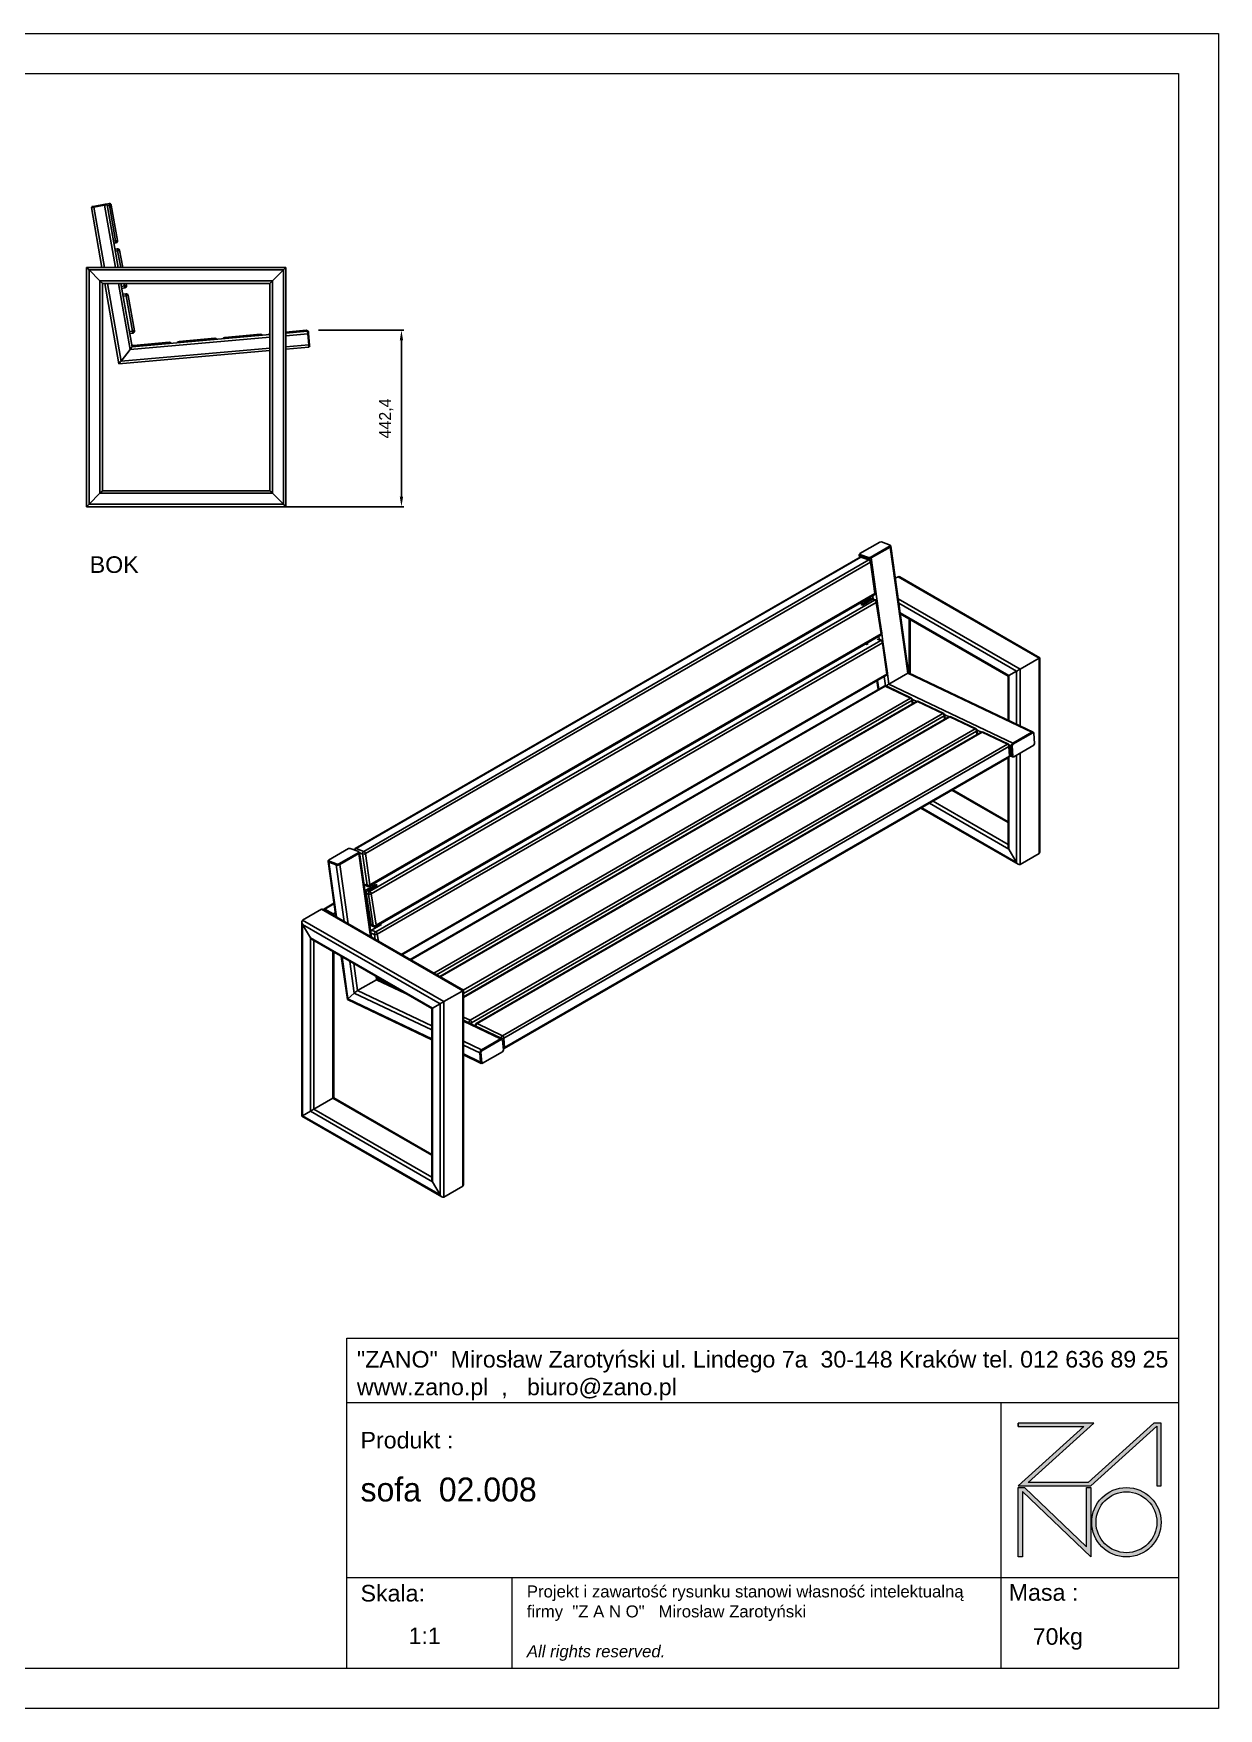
# Model space of a CAD drawing. Header units: millimetres. Extents: x 4772 to 10712, y -8789 to -4589.
# Drawn here: x 7742 to 10712, y -8789 to -4589 of the extents above; entities that cross this region are included whole.
import ezdxf

# ---------------------------------------------------------------- set-up
doc = ezdxf.new("R2010")
doc.units = ezdxf.units.MM
doc.header["$PDSIZE"] = -1
doc.layers.add('tabelka', color=155, linetype='Continuous')
doc.layers.add('WYMIAR', color=96, linetype='Continuous')
doc.dimstyles.new('1-1', dxfattribs={"dimtxt": 30, "dimasz": 25, "dimexe": 6.25, "dimexo": 30, "dimgap": 20.625, "dimtad": 1, "dimdec": 1, "dimtxsty": 'Standard', "dimcen": 0, "dimclrd": 2, "dimclre": 2, "dimclrt": 2, "dimadec": 0, "dimazin": 0, "dimtfac": 1, "dimtdec": 1, "dimtmove": 0, "dimatfit": 3, "dimfxl": 0, "dimarcsym": 0})

# ---------------------------------------------------------------- blocks, each defined once
blk = doc.blocks.new('zano')
at = {"layer": 'Defpoints', "lineweight": 5}
for points in [[(6270.2, 3716.2), (6270.2, 3707.4), (6434.8, 3707.4), (6270.2, 3558.4), (6452.4, 3558.4), (6617.9, 3708.2), (6617.9, 3558.4), (6628.6, 3558.4), (6628.6, 3716.2), (6610.7, 3716.2), (6446.1, 3567.2), (6295.4, 3567.2), (6459.9, 3716.2), (6270.2, 3716.2), (6270.2, 3707.4)], [(6270.2, 3554.4), (6286.2, 3554.4), (6441.7, 3405.6), (6441.7, 3554.4), (6452.4, 3554.4), (6452.4, 3380.5), (6281, 3544.6), (6281, 3380.5), (6270.2, 3380.5)]]:
    blk.add_hatch(color=251, dxfattribs=at).paths.add_polyline_path(points)
h = blk.add_hatch(color=251, dxfattribs=at)
h.paths.add_polyline_path([(6454.7, 3467.4, 1), (6628.6, 3467.4, 1)])
h.paths.add_polyline_path([(6617.9, 3467.4, -1), (6465.4, 3467.4, -1)], flags=16)
at = {"layer": 'Defpoints', "color": 251, "lineweight": 5}
blk.add_lwpolyline([(6434.8, 3707.4), (6270.2, 3558.4), (6452.4, 3558.4), (6617.9, 3708.2), (6617.9, 3558.4), (6628.6, 3558.4), (6628.6, 3716.2), (6610.7, 3716.2), (6446.1, 3567.2), (6295.4, 3567.2), (6459.9, 3716.2), (6270.2, 3716.2), (6270.2, 3707.4), (6432.1, 3707.4)], dxfattribs=at)
for points in [[(6270.2, 3716.2), (6270.2, 3707.4), (6434.8, 3707.4), (6270.2, 3558.4), (6452.4, 3558.4), (6617.9, 3708.2), (6617.9, 3558.4), (6628.6, 3558.4), (6628.6, 3716.2), (6610.7, 3716.2), (6446.1, 3567.2), (6295.4, 3567.2), (6459.9, 3716.2), (6270.2, 3716.2), (6270.2, 3707.4)], [(6270.2, 3554.4), (6286.2, 3554.4), (6441.7, 3405.6), (6441.7, 3554.4), (6452.4, 3554.4), (6452.4, 3380.5), (6281, 3544.6), (6281, 3380.5), (6270.2, 3380.5)]]:
    blk.add_lwpolyline(points, close=True, dxfattribs=at)
for radius in [87, 76.3]:
    blk.add_circle((6541.7, 3467.4), radius, dxfattribs=at)
blk = doc.blocks.new('TABELA')
at = {"layer": 'tabelka', "lineweight": 5}
for p, q in [((4587.4, 3929.4), (6672.4, 3929.4)), ((4587.4, 3767.6), (4587.4, 3929.4)), ((4587.4, 3929.4), (6672.4, 3929.4)), ((6226.5, 3767.6), (6226.5, 3329)), ((4587.4, 3329), (6672.4, 3329)), ((5001.6, 3329), (5001.6, 3100.4)), ((6226.5, 3329), (6226.5, 3100.4))]:
    blk.add_line(p, q, dxfattribs=at)
blk.add_lwpolyline([(4587.4, 3767.6), (6672.4, 3767.6), (6672.4, 3100.4), (4587.4, 3100.4)], close=True, dxfattribs=at)
blk.add_blockref('zano', (0, 0))
at = {"layer": 'tabelka', "lineweight": 5, "attachment_point": 1}
for s, insert, char_height, width in [('{\\fArial|b0|i0|c238|p34;"ZANO"  Mirosław Zarotyński ul. Lindego 7a  30-148 Kraków tel. 012 636 89 25\\Pwww.zano.pl  ,   biuro@zano.pl}', (4613, 3896.9), 41.595, 2040.38), ('{\\fArial|b0|i0|c238|p34;Produkt : }', (4622, 3694.1), 41.595, 265.273), ('{\\fCentury Gothic|b0|i0|c238|p34;sofa  02.008 }', (4622, 3579.5), 60, 713.135), ('{\\fArial|b0|i0|c238|p34;Skala: }', (4622, 3310.3), 41.595, 191.675), ('{\\fArial|b0|i0|c238|p34;Masa :}', (6246.7, 3312.2), 41.595, 200.457), ('{\\fArial|b0|i0|c238|p34;1:1}', (4742.5, 3203.5), 41.595, 42.482), ('{\\fArial|b0|i0|c238|p34;70kg}', (6306.7, 3201.8), 41.595, 42.482)]:
    blk.add_mtext(s, dxfattribs=dict(at, insert=insert, char_height=char_height, width=width))
at = {"layer": 'tabelka', "color": 1, "lineweight": 5, "insert": (5038.9, 3308.9), "char_height": 30, "width": 1186.12, "attachment_point": 1}
blk.add_mtext('{\\fArial|b0|i0|c0|p34;Projekt i zawartość rysunku stanowi własność intelektualną firmy \\fArial|b0|i0|c238|p34; "Z A N O"   Mirosław Zarotyński\\fArial|b0|i1|c238|p34;\\P\\PAll rights reserved.}', dxfattribs=at)
blk = doc.blocks.new('*D9')
at = {"layer": 'Defpoints', "color": 0}
for p in [(8426.4, -5333.4), (8345.2, -5775.8), (8664.6, -5775.8)]:
    blk.add_point(p, dxfattribs=at)
at = {"layer": 'WYMIAR', "color": 2, "lineweight": -2}
for p, q in [((8456.4, -5333.4), (8670.8, -5333.4)), ((8664.6, -5358.4), (8664.6, -5750.8)), ((8375.2, -5775.8), (8670.8, -5775.8))]:
    blk.add_line(p, q, dxfattribs=at)
at = {"layer": 'WYMIAR', "color": 2}
for points in [[(8660.4, -5358.4), (8668.7, -5358.4), (8664.6, -5333.4)], [(8660.4, -5750.8), (8668.7, -5750.8), (8664.6, -5775.8)]]:
    blk.add_solid(points, dxfattribs=at)
at = {"layer": 'WYMIAR', "color": 2, "insert": (8626.4, -5554.6), "char_height": 30, "attachment_point": 5, "rotation": 90}
blk.add_mtext('442,4', dxfattribs=at)
blk = doc.blocks.new('izometria')
for p, q in [((9863.5, -5864.5), (9813.4, -5893.4)), ((9839, -5903), (9889.1, -5874.1)), ((9839.3, -5904.7), (9889.4, -5875.8)), ((9841.7, -5904.4), (9889.2, -5877)), ((9867.7, -5864.1), (9863.5, -5864.5)), ((9889.1, -5872.1), (9867.7, -5864.1)), ((9889.1, -5874.1), (9889.1, -5872.1)), ((9889.4, -5873.8), (9889.1, -5872.1)), ((9889.4, -5875.8), (9889.1, -5874.1)), ((9889.3, -5872.7), (9889.2, -5872.7)), ((9933.6, -6193.2), (9889.2, -5877)), ((9889.4, -5875.8), (9889.4, -5873.8)), ((9935.7, -6192.3), (9891.1, -5874.4)), ((9814.6, -5902), (8548.8, -6632.7)), ((9816.4, -5902), (8550.7, -6632.7)), ((8570.2, -6640), (9835.9, -5909.3)), ((9840, -5915), (8574.3, -6645.6)), ((9811.9, -5896.6), (9812.8, -5903)), ((9813.4, -5893.4), (9813.4, -5895.4)), ((9813.4, -5895.4), (9834.8, -5903.4)), ((9813.6, -5897.2), (9813.4, -5895.4)), ((9813.6, -5897.2), (9835.1, -5905.2)), ((9813.8, -5898.3), (9832.7, -5905.4)), ((9814.3, -5902.2), (9813.8, -5898.3)), ((9835.9, -5909.3), (9816.4, -5902)), ((9838.3, -5909), (9818.8, -5901.7)), ((9832.9, -5907), (9832.7, -5905.4)), ((9834.8, -5903.4), (9839, -5903)), ((9835.1, -5905.2), (9834.8, -5903.4)), ((9835.1, -5905.2), (9839.3, -5904.7)), ((9839.3, -5904.7), (9839, -5903)), ((9851.1, -5993.7), (9840, -5915)), ((9852.6, -5991.7), (9841.5, -5913)), ((9867, -6085), (9841.7, -5904.4)), ((9902.4, -5955.3), (9909.2, -5951.5)), ((9909.2, -5951.5), (10262.7, -6155.6)), ((10264.6, -6154.5), (9913.7, -5951.9)), ((8584.4, -6727.4), (9850.1, -5996.7)), ((8585.4, -6724.4), (9851.1, -5993.7)), ((9845.3, -5999.5), (9846.6, -6007.7)), ((9847.1, -6007.7), (9845.9, -5999.2)), ((8584.7, -6740.7), (9850.5, -6010.1)), ((9854.6, -6015.7), (8588.9, -6746.4)), ((9815, -6019.6), (9814.6, -6017.2)), ((9816.7, -6021.2), (9841.4, -6006.9)), ((9816.7, -6021.2), (9820.2, -6022.4)), ((9817.9, -6021.6), (9817, -6015.9)), ((9820.2, -6022.4), (9844.9, -6008.1)), ((9850.5, -6010.1), (9844.9, -6008.1)), ((9852.8, -6009.7), (9847.3, -6007.8)), ((9866.7, -6094.8), (9854.6, -6015.7)), ((9868.2, -6092.8), (9856.1, -6013.7)), ((9909.6, -6006.6), (10215.2, -6183)), ((9911.2, -6017.9), (10206.2, -6188.2)), ((9914.6, -6042.1), (10186.9, -6199.3)), ((9914.9, -6044.5), (10185.1, -6200.4)), ((9937.5, -6193.2), (9937.5, -6057.5)), ((9939.3, -6194.1), (9939.3, -6058.6)), ((8600, -6841.8), (9865.8, -6111.1)), ((8600.1, -6828.6), (9865.8, -6097.9)), ((8601, -6825.5), (9866.7, -6094.8)), ((9869.9, -6116.8), (8604.1, -6847.5)), ((9830.6, -6121.5), (9827.1, -6120.2)), ((9830.4, -6121.4), (9830, -6118.5)), ((9830.6, -6121.5), (9831.6, -6120.9)), ((9833, -6121.4), (9832.4, -6117.2)), ((9865.8, -6111.1), (9856.7, -6107.7)), ((9868.1, -6110.8), (9859.1, -6107.4)), ((9860.7, -6100.8), (9861.8, -6108.4)), ((9871, -6113.7), (9868.3, -6093.9)), ((9881, -6195.6), (9869.9, -6116.8)), ((9882.5, -6193.6), (9871.3, -6114.8)), ((10215.2, -6183), (10262.7, -6155.6)), ((10262.7, -6155.6), (10262.7, -6645.5)), ((10264.6, -6641.3), (10264.6, -6154.5)), ((8663.8, -6898.3), (9881, -6195.6)), ((8665.9, -6899.5), (9880, -6198.6)), ((9856.3, -6212.3), (9859.4, -6234.5)), ((9860.8, -6233.6), (9857.7, -6211.5)), ((9877.5, -6224.9), (9874.3, -6201.9)), ((9886, -6220.6), (9882.5, -6195.1)), ((9933.6, -6193.2), (9886, -6220.6)), ((10244.5, -6341.2), (9933.6, -6193.2)), ((10247.6, -6340.9), (9935.6, -6192.3)), ((10185.1, -6200.4), (10185.1, -6311.1)), ((10186.9, -6199.3), (10206.2, -6188.2)), ((10186.9, -6199.3), (10186.9, -6312)), ((10206.2, -6188.2), (10206.2, -6321.2)), ((10215.2, -6183), (10215.2, -6325.5)), ((9874.8, -6225.6), (8686.7, -6911.5)), ((9877, -6225.7), (8687.8, -6912.1)), ((8745.7, -6945.5), (9940.4, -6255.9)), ((9940.4, -6255.9), (9877, -6225.7)), ((9942.8, -6255.6), (9879.4, -6225.4)), ((10196.9, -6368.7), (9886, -6220.6)), ((9944.2, -6261.8), (8752.7, -6949.6)), ((9955.8, -6264.2), (8760.6, -6954.1)), ((9958, -6264.2), (8761.7, -6954.8)), ((8819.6, -6988.2), (10021.4, -6294.4)), ((9944.8, -6270.5), (9944.2, -6261.8)), ((9956.1, -6264), (9945.5, -6258.9)), ((9946.4, -6269.6), (9945.7, -6259.7)), ((10021.4, -6294.4), (9958, -6264.2)), ((10023.8, -6294.2), (9960.4, -6264)), ((10037.1, -6302.6), (10026.6, -6297.5)), ((10027.4, -6308.2), (10026.7, -6298.3)), ((10025.2, -6300.4), (8820, -6996.1)), ((10036.8, -6302.7), (8820, -7005.2)), ((10039, -6302.8), (8820, -7006.5)), ((8836.7, -7063.7), (10102.4, -6333)), ((10106.2, -6338.9), (8840.5, -7069.6)), ((10117.8, -6341.3), (8852.1, -7072)), ((10120, -6341.4), (8854.3, -7072.1)), ((10025.8, -6309.1), (10025.2, -6300.4)), ((10102.4, -6333), (10039, -6302.8)), ((10104.8, -6332.8), (10041.4, -6302.6)), ((10106.8, -6347.6), (10106.2, -6338.9)), ((10118.1, -6341.1), (10107.6, -6336.1)), ((10108.4, -6346.8), (10107.7, -6336.9)), ((10183.4, -6371.6), (10120, -6341.4)), ((10185.9, -6371.3), (10122.5, -6341.1)), ((10245.8, -6341.9), (10195.8, -6370.8)), ((10196.9, -6368.7), (10244.5, -6341.2)), ((10245.8, -6341.9), (10247.2, -6342.5)), ((8917.7, -7102.3), (10183.4, -6371.6)), ((10187.2, -6377.5), (8921.5, -7108.2)), ((10189, -6401.3), (10187.2, -6377.5)), ((10192.8, -6376.7), (10188.6, -6374.7)), ((10190.4, -6399.3), (10188.7, -6375.5)), ((10194.5, -6399.8), (10192.8, -6376.7)), ((10195.8, -6370.8), (10193.8, -6374.5)), ((10193.8, -6374.5), (10195.2, -6375.2)), ((10193.8, -6374.5), (10195.7, -6400.7)), ((10197.2, -6371.4), (10195.2, -6375.2)), ((10195.2, -6375.2), (10197.1, -6401.3)), ((10195.8, -6370.8), (10197.2, -6371.4)), ((10247.2, -6342.5), (10197.2, -6371.4)), ((10199.4, -6402.7), (10249.5, -6373.8)), ((10249.5, -6343.8), (10247.2, -6342.5)), ((10251.4, -6370), (10249.5, -6343.8)), ((10249.5, -6373.8), (10251.4, -6370)), ((8922.2, -7134.6), (10187.9, -6403.9)), ((8923.2, -7132), (10189, -6401.3)), ((10185.1, -6405.6), (10185.1, -6628.1)), ((10186.9, -6404.5), (10186.9, -6634.4)), ((10194.5, -6399.8), (10190.3, -6397.8)), ((10190.4, -6400.2), (10196.3, -6403)), ((10195.7, -6400.7), (10197.1, -6401.3)), ((10195.7, -6400.7), (10198, -6402)), ((10197.1, -6401.3), (10199.4, -6402.7)), ((10198, -6402), (10199.4, -6402.7)), ((10206.2, -6398.8), (10206.2, -6667.7)), ((10215.2, -6393.6), (10215.2, -6672.9)), ((10185.1, -6568), (10044.4, -6486.8)), ((10185.1, -6565.8), (10046.3, -6485.7)), ((9966.7, -6531.6), (10210.7, -6672.5)), ((10206.2, -6667.7), (9968.6, -6530.6)), ((10186.9, -6634.4), (9987.9, -6519.4)), ((10185.1, -6622.8), (9996.9, -6514.2)), ((8532, -6633.2), (8481.9, -6662.1)), ((8536.2, -6632.7), (8532, -6633.2)), ((8557.7, -6640.7), (8536.2, -6632.7)), ((8550.7, -6632.7), (8570.2, -6640)), ((10206.2, -6667.7), (10186.9, -6634.4)), ((8480.5, -6665.2), (8499.9, -6803.6)), ((8481.9, -6662.1), (8481.9, -6664.1)), ((8481.9, -6664.1), (8503.4, -6672.1)), ((8482.1, -6665.8), (8481.9, -6664.1)), ((8482.1, -6665.8), (8503.6, -6673.8)), ((8501.2, -6674), (8482.3, -6666.9)), ((8501.6, -6804.6), (8482.3, -6666.9)), ((8521.1, -6815.9), (8501.2, -6674)), ((8503.4, -6672.1), (8507.6, -6671.6)), ((8503.6, -6673.8), (8503.4, -6672.1)), ((8503.6, -6673.8), (8507.8, -6673.4)), ((8507.6, -6671.6), (8557.6, -6642.7)), ((8507.8, -6673.4), (8507.6, -6671.6)), ((8507.8, -6673.4), (8557.9, -6644.5)), ((8557.7, -6645.6), (8510.2, -6673.1)), ((8531, -6821.6), (8510.2, -6673.1)), ((8557.6, -6642.7), (8557.7, -6640.7)), ((8557.9, -6644.5), (8557.6, -6642.7)), ((8557.9, -6642.5), (8557.7, -6640.7)), ((8557.7, -6641.3), (8557.8, -6641.4)), ((8586.9, -6853.9), (8557.7, -6645.6)), ((8557.9, -6644.5), (8557.9, -6642.5)), ((8589.4, -6855.3), (8559.6, -6643.1)), ((8567.3, -6646.4), (8559.7, -6643.5)), ((8578.3, -6725.1), (8567.3, -6646.4)), ((8574.3, -6645.6), (8585.4, -6724.4)), ((10262.7, -6645.5), (10215.2, -6672.9)), ((8598, -6723.4), (8597.4, -6719.9)), ((8570.7, -6722.3), (8578.3, -6725.1)), ((8571, -6724.4), (8580.1, -6727.8)), ((8574.3, -6737.1), (8575.7, -6737.6)), ((8600.5, -6723.3), (8575.7, -6737.6)), ((8581.9, -6747.2), (8576.3, -6745.2)), ((8576.3, -6745.2), (8588.5, -6824.4)), ((8603.9, -6724.5), (8579.2, -6738.8)), ((8579.2, -6738.8), (8584.7, -6740.7)), ((8594, -6826.3), (8581.9, -6747.2)), ((8588.9, -6746.4), (8601, -6825.5)), ((8600.5, -6723.3), (8603.9, -6724.5)), ((8600.9, -6726.2), (8600.5, -6723.3)), ((8417, -6812.8), (8464.6, -6785.4)), ((8464.6, -6785.4), (8818.1, -6989.5)), ((8820, -6988.4), (8469.1, -6785.9)), ((8495.2, -6770.2), (8470.2, -6784.7)), ((8472.8, -6787), (8471.9, -6787.5)), ((8495.4, -6771.8), (8472.8, -6784.9)), ((8472.8, -6784.9), (8493.7, -6797)), ((8472.8, -6787), (8493.7, -6799.1)), ((8493.7, -6799.1), (8492.9, -6799.6)), ((8498.6, -6794.2), (8493.7, -6797)), ((8499.7, -6802.1), (8498.4, -6802.8)), ((8415.2, -6817), (8415.2, -7303.9)), ((8417, -6812.8), (8770.6, -7016.9)), ((8436.3, -6856.6), (8417, -6823.3)), ((8417, -7302.8), (8417, -6823.3)), ((8417, -6823.3), (8761.5, -7022.2)), ((8585, -6823.1), (8583.4, -6812.6)), ((8584.9, -6823.1), (8585, -6823.1)), ((8585.5, -6825.3), (8586.9, -6825.8)), ((8597.1, -6848.2), (8587.9, -6844.8)), ((8588.5, -6824.4), (8594, -6826.3)), ((8614.3, -6823.6), (8589.6, -6837.9)), ((8589.6, -6837.9), (8600, -6841.8)), ((8590.3, -6827), (8595.9, -6829)), ((8613.3, -6824.2), (8612.9, -6821.2)), ((8614.3, -6823.6), (8613.1, -6823.2)), ((8436.3, -7291.7), (8436.3, -6856.6)), ((8436.3, -6856.6), (8742.3, -7033.3)), ((8440.8, -6861.4), (8740.4, -7034.4)), ((8445.3, -7286.4), (8445.3, -6864)), ((8598.9, -6860.8), (8597.1, -6848.2)), ((8604.1, -6847.5), (8606.7, -6865.3)), ((8492.8, -7259), (8492.8, -6891.4)), ((8494.7, -7257.9), (8494.7, -6892.5)), ((8513.9, -6903.6), (8529.1, -7011.7)), ((8530.4, -7010.1), (8515.6, -6904.6)), ((8546.3, -6995.3), (8535.1, -6915.9)), ((8554.6, -6989.2), (8545.1, -6921.6)), ((8602.1, -6961.8), (8554.6, -6989.2)), ((8602.1, -6961.8), (8601, -6953.8)), ((8674.5, -6996.3), (8602.1, -6961.8)), ((8604.2, -6961), (8603.4, -6955.3)), ((8656.3, -6985.8), (8604.2, -6961)), ((8606.6, -6961), (8606.7, -6962.2)), ((8654.6, -6984.8), (8608, -6962.6)), ((8608, -6962.6), (8608, -6962.8)), ((8529.1, -7011.8), (8740.4, -7112.4)), ((8546.3, -6995.3), (8530.4, -7010.1)), ((8740.4, -7110.1), (8530.4, -7010.1)), ((8740.4, -7087.8), (8546.3, -6995.3)), ((8740.4, -7077.8), (8554.6, -6989.2)), ((8818.1, -6989.5), (8770.6, -7016.9)), ((8818.1, -6989.5), (8818.1, -7479.4)), ((8820, -7475.3), (8820, -6988.4)), ((8740.4, -7034.4), (8740.4, -7462)), ((8761.5, -7022.2), (8742.3, -7033.3)), ((8742.3, -7033.3), (8742.3, -7468.3)), ((8761.5, -7022.2), (8761.5, -7501.6)), ((8770.6, -7016.9), (8770.6, -7506.9)), ((8820, -7055.8), (8836.7, -7063.7)), ((8833.4, -7070), (8820, -7063.6)), ((8916.1, -7109.5), (8820, -7063.8)), ((8913, -7109.9), (8820, -7065.6)), ((8833.5, -7070.2), (8833.4, -7070)), ((8840.5, -7069.6), (8840.8, -7073.7)), ((8849.6, -7076.7), (8849.7, -7077.9)), ((8914.4, -7108.6), (8851, -7078.4)), ((8851, -7078.4), (8851.1, -7078.6)), ((8854.3, -7072.1), (8917.7, -7102.3)), ((8865.5, -7137.3), (8820, -7115.7)), ((8861.3, -7145.4), (8820, -7125.7)), ((8864.3, -7139.4), (8862.3, -7143.2)), ((8914.3, -7110.5), (8864.3, -7139.4)), ((8864.3, -7139.4), (8865.7, -7140.1)), ((8913, -7109.9), (8865.5, -7137.3)), ((8915.8, -7111.2), (8865.7, -7140.1)), ((8914.3, -7110.5), (8915.8, -7111.2)), ((8914.5, -7108.7), (8914.4, -7108.6)), ((8918.1, -7112.5), (8915.8, -7111.2)), ((8918, -7142.4), (8920, -7138.6)), ((8920, -7138.6), (8918.1, -7112.5)), ((8921.5, -7108.2), (8923.2, -7132)), ((8863, -7168.5), (8820, -7148)), ((8820, -7150.3), (8864.8, -7171.6)), ((8861.3, -7145.4), (8863, -7168.5)), ((8862.3, -7143.2), (8863.8, -7143.8)), ((8862.3, -7143.2), (8864.2, -7169.3)), ((8865.7, -7140.1), (8863.8, -7143.8)), ((8863.8, -7143.8), (8865.7, -7170)), ((8864.2, -7169.3), (8865.7, -7170)), ((8864.2, -7169.3), (8866.5, -7170.6)), ((8865.7, -7170), (8868, -7171.3)), ((8866.5, -7170.6), (8868, -7171.3)), ((8868, -7171.3), (8918, -7142.4)), ((8445.3, -7286.4), (8492.8, -7259)), ((8740.4, -7401.9), (8492.8, -7259)), ((8740.4, -7399.8), (8494.7, -7257.9)), ((8415.2, -7303.9), (8766.1, -7506.4)), ((8417, -7302.8), (8436.3, -7291.7)), ((8761.5, -7501.6), (8417, -7302.8)), ((8742.3, -7468.3), (8436.3, -7291.7)), ((8740.4, -7456.8), (8445.3, -7286.4)), ((8761.5, -7501.6), (8742.3, -7468.3)), ((8818.1, -7479.4), (8770.6, -7506.9))]:
    blk.add_line(p, q)
at = {"flags": 128}
for points in [[(9889.2, -5877), (9890, -5876.4), (9890.6, -5875.9), (9891, -5875.2), (9891.1, -5874.6), (9891, -5874.1), (9890.6, -5873.5), (9890, -5873.1), (9889.3, -5872.7)], [(9813.4, -5894.3), (9813, -5894.5), (9812.4, -5895.1), (9812.1, -5895.7), (9811.9, -5896.3), (9812, -5896.9), (9812.4, -5897.4), (9813, -5897.9), (9813.8, -5898.3)], [(9840, -5915), (9840.7, -5914.5), (9841.1, -5914.1), (9841.4, -5913.6), (9841.5, -5913.1), (9841.5, -5913)], [(9851.1, -5993.7), (9851.7, -5993.3), (9852.2, -5992.8), (9852.5, -5992.4), (9852.6, -5991.9), (9852.6, -5991.7)], [(9854.6, -6015.7), (9855.2, -6015.3), (9855.7, -6014.8), (9856, -6014.3), (9856.1, -6013.9), (9856.1, -6013.7)], [(9866.7, -6094.8), (9867.4, -6094.4), (9867.8, -6094), (9868.1, -6093.5), (9868.2, -6093), (9868.2, -6092.8)], [(8482.3, -6666.9), (8481.5, -6666.6), (8480.9, -6666.1), (8480.6, -6665.6), (8480.4, -6665), (8480.6, -6664.4), (8480.9, -6663.8), (8481.5, -6663.2), (8481.9, -6662.9)], [(8557.8, -6641.4), (8558.6, -6641.7), (8559.1, -6642.2), (8559.5, -6642.7), (8559.6, -6643.3), (8559.5, -6643.9), (8559.1, -6644.5), (8558.5, -6645.1), (8557.7, -6645.6)], [(8469.2, -6785.9), (8469.4, -6785.6), (8469.7, -6785), (8470.2, -6784.7), (8470.7, -6784.5), (8471.4, -6784.4), (8472, -6784.6), (8472.8, -6784.9)]]:
    blk.add_lwpolyline(points, dxfattribs=at)
for centre, radius, start, end in [((9817.1, -5906.4), 5, 69.5107, 119.9973), ((9815.5, -5903.9), 2.13, 65.0373, 117.6864), ((9817.9, -5904.3), 2.74, 71.5986, 123.2762), ((9836, -5894.1), 11.8, 253.4763, 298.5623), ((9837.4, -5911.6), 2.74, 71.5997, 123.2729), ((9832.6, -5916), 7.46, 7.8405, 63.7858), ((9836.6, -5913.7), 5, 7.9879, 69.5107), ((9847.6, -5992.4), 5, 299.9973, 7.9879), ((9848.4, -5994.5), 2.84, 307.9683, 16.1075), ((9842.9, -6009), 2.6, 25.0932, 123.9933), ((9846.4, -6010.4), 2.76, 72.4145, 123.0693), ((9852, -6012.4), 2.76, 72.4144, 123.0694), ((9847.3, -6016.8), 7.42, 8.3058, 64.4943), ((9851.1, -6014.5), 5, 8.7179, 70.5595), ((9863.3, -6093.6), 5, 299.9973, 8.7179), ((9863.9, -6095.6), 2.98, 309.5715, 15.7055), ((9867.3, -6113.4), 2.74, 71.6656, 123.2597), ((9862.5, -6117.8), 7.46, 7.8807, 63.8469), ((9866.4, -6115.5), 5, 8.0511, 69.6001), ((9869.1, -6114.7), 2.27, 290.4963, 356.7359), ((9877.5, -6194.3), 5, 299.9973, 8.0511), ((9878.2, -6196.3), 2.93, 309.1642, 15.0153), ((9880.2, -6193.4), 2.27, 290.4987, 356.7341), ((9877.3, -6229.9), 5, 64.5335, 119.9973), ((9875.8, -6227.7), 2.31, 59.3898, 116.158), ((9878.5, -6227.8), 2.62, 68.1118, 124.3836), ((9941.9, -6258), 2.62, 68.1129, 124.3838), ((9936.6, -6262.5), 7.63, 5.3534, 60.4303), ((9940.7, -6260.1), 5, 4.1517, 64.5335), ((9943.4, -6259.7), 2.28, 290.8493, 357.7756), ((9958.3, -6268.5), 5, 64.5335, 119.9973), ((9956.8, -6266.2), 2.31, 59.3902, 116.1575), ((9959.5, -6266.4), 2.62, 68.111, 124.3846), ((10022.9, -6296.6), 2.62, 68.1133, 124.3837), ((10017.6, -6301.1), 7.63, 5.3534, 60.4303), ((10021.7, -6298.7), 5, 4.1517, 64.5335), ((10024.4, -6298.2), 2.28, 290.8468, 357.7787), ((10039.3, -6307.1), 5, 64.5335, 119.9973), ((10037.8, -6304.8), 2.31, 59.3889, 116.1593), ((10040.5, -6305), 2.62, 68.1111, 124.3842), ((10103.9, -6335.2), 2.62, 68.1139, 124.3821), ((10098.6, -6339.7), 7.63, 5.3536, 60.4299), ((10102.7, -6337.3), 5, 4.1517, 64.5335), ((10105.4, -6336.8), 2.28, 290.8498, 357.7757), ((10120.3, -6345.7), 5, 64.5335, 119.9973), ((10118.8, -6343.4), 2.31, 59.3889, 116.1593), ((10121.5, -6343.6), 2.62, 68.1107, 124.3845), ((10246.3, -6343.7), 3.08, 359.8165, 125.9476), ((10184.9, -6373.8), 2.62, 68.1132, 124.3821), ((10179.6, -6378.2), 7.63, 5.3535, 60.43), ((10183.7, -6375.8), 5, 4.1517, 64.5335), ((10186.4, -6375.4), 2.28, 290.8469, 357.7774), ((10202, -6376.3), 9.16, 123.2529, 182.3932), ((10185.4, -6399.6), 5, 299.9973, 4.1517), ((10186.4, -6401.8), 2.61, 305.9006, 11.951), ((10188.1, -6399.2), 2.28, 290.8509, 357.7735), ((10197.6, -6400.1), 3.12, 174.9581, 305.3803), ((8551.3, -6637.1), 5, 119.9973, 173.618), ((8554.3, -6638.1), 6.53, 123.348, 170.5493), ((8549.8, -6634.6), 2.13, 65.0373, 117.6864), ((8504.6, -6662.7), 11.8, 253.4765, 298.5624), ((8574, -6645.6), 6.72, 123.9041, 187.1315), ((8569.9, -6637.6), 9.2, 253.4754, 298.5637), ((8566.9, -6646.7), 7.46, 7.8405, 63.7858), ((8579, -6742.7), 6.05, 122.5773, 160.3502), ((8582.9, -6744.3), 6.65, 124.032, 188.0441), ((8581, -6716.3), 9.2, 253.4755, 298.5636), ((8581.4, -6725), 3.05, 182.4754, 245.6102), ((8581.9, -6723.1), 5, 249.5107, 299.9973), ((8588.5, -6746.3), 6.65, 124.0319, 188.0442), ((8584.4, -6738.1), 9.41, 254.6221, 298.6656), ((8582.5, -6725.2), 2.93, 309.1268, 14.9491), ((8581.6, -6747.4), 7.42, 8.3058, 64.4943), ((8472, -6788), 1.19, 52.3806, 131.9296), ((8489.2, -6803.9), 8.18, 12.4272, 56.9713), ((8491.6, -6802.5), 3.96, 22.5314, 57.4471), ((8587.7, -6823.2), 2.75, 179.5332, 294.2055), ((8592.8, -6843), 5.96, 122.1736, 156.3777), ((8591.6, -6824.2), 3.11, 183.3326, 246.6408), ((8596.5, -6817.3), 9.41, 254.6221, 298.6656), ((8597.2, -6826.1), 3.17, 184.037, 245.9363), ((8597.6, -6824.3), 5, 250.5595, 299.9973), ((8603.8, -6847.4), 6.72, 123.9143, 187.2108), ((8596.7, -6848.5), 7.46, 7.8807, 63.8469), ((8598.2, -6826.3), 2.98, 309.5715, 15.7055), ((8599.7, -6839.4), 9.22, 253.5729, 298.5731), ((8611.6, -6960.6), 5, 143.7634, 184.1517), ((8608.7, -6960.6), 2.2, 190.4851, 251.1955), ((8615.2, -6962.4), 7.14, 147.8881, 182.2895), ((8840.6, -7069.7), 7.16, 123.2522, 182.3941), ((8836.6, -7062.3), 8.34, 247.8935, 298.0047), ((8832.9, -7070.3), 7.63, 5.3536, 60.4299), ((8854.6, -7076.3), 5, 119.9973, 184.1517), ((8851.8, -7076.3), 2.2, 190.4869, 251.1938), ((8858.2, -7078.1), 7.16, 123.2519, 182.3948), ((8853.1, -7074.1), 2.31, 59.3889, 116.1593), ((8870.5, -7145), 9.16, 123.2528, 182.3931), ((8914.8, -7112.3), 3, 29.4586, 126.9965), ((8921.6, -7108.3), 7.16, 123.2534, 182.3929), ((8917.6, -7100.8), 8.34, 247.893, 298.0052), ((8913.9, -7108.9), 7.63, 5.3535, 60.43), ((8919.4, -7124.8), 8.18, 271.103, 298.0403), ((8919.7, -7130.3), 5, 270.0676, 299.9973), ((8920.7, -7132.5), 2.61, 305.9006, 11.951), ((8866.1, -7168.7), 3.12, 174.9586, 305.3807)]:
    blk.add_arc(centre, radius, start, end)
for centre, major_axis, ratio, start_param, end_param in [((9913.7, -5959.3), (-4.53, 7.84), 0.577335, 5.497828, 6.283145), ((9913.7, -5959.3), (-4.53, 7.84), 0.577335, 5.497828, 6.283145), ((10258.2, -6158.2), (6.4, 3.7), 0.00007, 6.283145, 7.068543), ((10258.2, -6158.2), (6.4, 3.7), 0.00007, 0.000041, 0.785358), ((9929.8, -6196.6), (5.85, 4.29), 0.112597, 0.060484, 0.798182), ((9929.8, -6196.6), (5.85, 4.29), 0.112597, 0.060484, 0.798182), ((10191.5, -6196.7), (6.4, 3.7), 0.00007, 2.356154, 3.141552), ((10191.5, -6196.7), (6.4, 3.7), 0.00007, 2.356154, 3.141633), ((10210.7, -6185.6), (6.4, 3.7), 0.00007, 0.785358, 2.356154), ((10210.7, -6185.6), (6.4, 3.7), 0.00007, 0.785358, 2.356154), ((9882.3, -6224.1), (5.85, 4.29), 0.112597, 0.798182, 2.02235), ((9882.3, -6224.1), (5.85, 4.29), 0.112597, 0.798182, 2.02235), ((10191.5, -6631.8), (-4.53, 7.84), 0.577335, 0.785358, 1.570756), ((10191.5, -6631.8), (-4.53, 7.84), 0.577335, 0.785358, 1.570756), ((10210.7, -6665.1), (-4.53, 7.84), 0.577335, 1.570756, 3.141552), ((10210.7, -6665.1), (-4.53, 7.84), 0.577335, 1.570756, 3.141552), ((10258.2, -6637.6), (-4.53, 7.84), 0.577335, 3.141552, 3.92695), ((10258.2, -6637.6), (-4.53, 7.84), 0.577335, 3.141552, 3.92695), ((8469.1, -6793.3), (-4.53, 7.84), 0.577335, 5.497828, 6.283145), ((8469.1, -6793.3), (-4.53, 7.84), 0.577335, 5.497828, 6.283145), ((8421.6, -6820.7), (-4.53, 7.84), 0.577335, 6.283145, 7.853941), ((8421.6, -6820.7), (-4.53, 7.84), 0.577335, 6.283145, 7.853941), ((8440.8, -6854), (-4.53, 7.84), 0.577335, 1.570756, 2.356235), ((8440.8, -6854), (-4.53, 7.84), 0.577335, 1.570756, 2.356235), ((8598.3, -6965.3), (5.85, 4.29), 0.112597, 0.060484, 0.798182), ((8598.3, -6965.3), (5.85, 4.29), 0.112597, 0.060484, 0.798182), ((8534.9, -7007.4), (5.85, 4.29), 0.112597, 2.368978, 3.202077), ((8534.9, -7007.4), (5.85, 4.29), 0.112597, 2.368978, 3.202077), ((8550.8, -6992.7), (5.85, 4.29), 0.112597, 0.798182, 2.368978), ((8550.8, -6992.7), (5.85, 4.29), 0.112597, 0.798182, 2.368978), ((8813.6, -6992.1), (6.4, 3.7), 0.00007, 6.283145, 7.068543), ((8813.6, -6992.1), (6.4, 3.7), 0.00007, 0.000041, 0.785358), ((8746.8, -7030.7), (6.4, 3.7), 0.00007, 2.356154, 3.141552), ((8746.8, -7030.7), (6.4, 3.7), 0.00007, 2.356154, 3.141633), ((8766.1, -7019.6), (6.4, 3.7), 0.00007, 0.785358, 2.356154), ((8766.1, -7019.6), (6.4, 3.7), 0.00007, 0.785358, 2.356154), ((8488.3, -7261.6), (6.4, 3.7), 0.00007, 6.283145, 7.068543), ((8488.3, -7261.6), (6.4, 3.7), 0.00007, 0.000041, 0.785358), ((8421.6, -7300.2), (6.4, 3.7), 0.00007, 2.356154, 3.141552), ((8421.6, -7300.2), (6.4, 3.7), 0.00007, 2.356154, 3.141633), ((8440.8, -7289.1), (6.4, 3.7), 0.00007, 0.785358, 2.356154), ((8440.8, -7289.1), (6.4, 3.7), 0.00007, 0.785358, 2.356154), ((8746.8, -7465.7), (-4.53, 7.84), 0.577335, 0.785358, 1.570756), ((8746.8, -7465.7), (-4.53, 7.84), 0.577335, 0.785358, 1.570756), ((8813.6, -7471.6), (-4.53, 7.84), 0.577335, 3.141552, 3.92695), ((8813.6, -7471.6), (-4.53, 7.84), 0.577335, 3.141552, 3.92695), ((8766.1, -7499), (-4.53, 7.84), 0.577335, 1.570756, 3.141552), ((8766.1, -7499), (-4.53, 7.84), 0.577335, 1.570756, 3.141552)]:
    blk.add_ellipse(centre, major_axis=major_axis, ratio=ratio, start_param=start_param, end_param=end_param)
blk = doc.blocks.new('bok')
for p, q in [((7913.9, -5175.8), (7887.4, -5025.7)), ((7888.7, -5023.4), (7891.6, -5022.9)), ((7889, -5025.4), (7888.7, -5023.4)), ((7891.6, -5022.9), (7921.9, -5017.5)), ((7892, -5024.9), (7891.6, -5022.9)), ((7920.5, -5019.8), (7893.7, -5024.6)), ((7920.4, -5175.8), (7893.7, -5024.6)), ((7948, -5175.8), (7920.5, -5019.8)), ((7921.9, -5017.5), (7924.9, -5017)), ((7922.3, -5019.5), (7921.9, -5017.5)), ((7924.9, -5017), (7931.6, -5015.8)), ((7925.2, -5019), (7924.9, -5017)), ((7954.5, -5175.8), (7926.8, -5018.7)), ((7932.5, -5020.8), (7927.3, -5021.7)), ((7948.1, -5109.4), (7932.5, -5020.8)), ((7937.4, -5019.9), (7953, -5108.5)), ((7943, -5110.3), (7948.1, -5109.4)), ((7949, -5114.3), (7943.8, -5115.2)), ((7946.5, -5130.1), (7952.2, -5129)), ((7953.1, -5133.9), (7947.3, -5135)), ((7961.2, -5175.8), (7953.1, -5133.9)), ((7958, -5132.9), (7966.3, -5175.8)), ((7875.1, -5775.8), (7875.1, -5175.8)), ((7875.1, -5175.8), (8375.1, -5175.8)), ((7881.5, -5769.4), (7881.5, -5182.2)), ((7908.7, -5209.4), (7881.5, -5182.2)), ((7881.5, -5182.2), (8368.7, -5182.2)), ((8368.7, -5182.2), (8341.5, -5209.4)), ((8368.7, -5182.2), (8368.7, -5769.4)), ((8375.1, -5175.8), (8375.1, -5775.8)), ((7908.7, -5742.2), (7908.7, -5209.4)), ((7908.7, -5209.4), (8341.5, -5209.4)), ((7915.1, -5735.8), (7915.1, -5215.8)), ((7915.1, -5215.8), (8335.1, -5215.8)), ((7956.5, -5417.6), (7921, -5215.8)), ((7961.8, -5410.7), (7927.5, -5215.8)), ((7984.3, -5381.5), (7955.1, -5215.8)), ((7989.6, -5374.6), (7961.6, -5215.8)), ((7963, -5223.7), (7970.3, -5222.2)), ((7971.2, -5227.2), (7963.8, -5228.6)), ((7966.4, -5243.2), (7973.8, -5241.9)), ((7974.7, -5246.9), (7967.3, -5248.2)), ((7970.3, -5222.2), (7969, -5215.8)), ((7974.1, -5215.8), (7975.2, -5221.3)), ((7990.4, -5335.5), (7974.7, -5246.9)), ((7979.6, -5246), (7995.3, -5334.6)), ((8335.1, -5215.8), (8335.1, -5735.8)), ((8341.5, -5209.4), (8341.5, -5742.2)), ((8375.1, -5337.8), (8426, -5333.4)), ((7982.9, -5336.8), (7990.4, -5335.5)), ((7991.3, -5340.4), (7983.8, -5341.7)), ((8335.1, -5350.8), (7984.3, -5381.5)), ((8335.1, -5344.3), (7989.6, -5374.6)), ((7992.6, -5371.3), (8082.3, -5363.5)), ((8107.2, -5361.3), (8196.9, -5353.4)), ((8221.8, -5351.2), (8311.4, -5343.4)), ((8429.2, -5336.1), (8375.1, -5340.8)), ((8429.8, -5342.5), (8375.1, -5347.3)), ((8432.2, -5369.6), (8375.1, -5374.6)), ((8432.7, -5376), (8375.1, -5381)), ((8429.4, -5337.7), (8431.4, -5337.5)), ((8429.6, -5340.7), (8431.6, -5340.5)), ((8429.8, -5342.5), (8432.2, -5369.6)), ((8431.4, -5337.5), (8431.6, -5340.5)), ((8431.6, -5340.5), (8434.3, -5371.2)), ((8432.3, -5371.4), (8434.3, -5371.2)), ((8432.6, -5374.4), (8434.6, -5374.2)), ((8434.3, -5371.2), (8434.6, -5374.2)), ((8335.1, -5384.5), (7956.5, -5417.6)), ((8335.1, -5378.1), (7961.8, -5410.7)), ((7984.3, -5381.5), (7961.8, -5410.7)), ((7881.5, -5769.4), (7908.7, -5742.2)), ((7908.7, -5742.2), (7915.1, -5735.8)), ((7915.1, -5735.8), (7908.7, -5742.2)), ((8341.5, -5742.2), (7908.7, -5742.2)), ((8335.1, -5735.8), (7915.1, -5735.8)), ((8368.7, -5769.4), (8341.5, -5742.2)), ((7875.1, -5775.8), (7881.5, -5769.4)), ((7881.5, -5769.4), (7875.1, -5775.8)), ((8375.1, -5775.8), (7875.1, -5775.8)), ((8368.7, -5769.4), (7881.5, -5769.4))]:
    blk.add_line(p, q)
at = {"flags": 128}
for points in [[(7893.7, -5024.6), (7892.5, -5024.8), (7891.3, -5025), (7890.2, -5025.2), (7889.3, -5025.3), (7888.5, -5025.5), (7887.9, -5025.6), (7887.6, -5025.6), (7887.4, -5025.7)], [(7926.8, -5018.7), (7926.7, -5018.7), (7926.3, -5018.8), (7925.8, -5018.9), (7925, -5019), (7924, -5019.2), (7922.9, -5019.4), (7921.8, -5019.6), (7920.5, -5019.8)], [(7931.6, -5015.8), (7931.6, -5015.9), (7931.7, -5016.2), (7931.8, -5016.7), (7931.9, -5017.3), (7932, -5018), (7932.1, -5018.9), (7932.3, -5019.8), (7932.5, -5020.8)], [(7932.5, -5020.8), (7933.4, -5020.6), (7934.4, -5020.4), (7935.2, -5020.3), (7936, -5020.2), (7936.6, -5020), (7937, -5020), (7937.3, -5019.9), (7937.4, -5019.9)], [(7948.1, -5109.4), (7949.1, -5109.2), (7950, -5109.1), (7950.8, -5108.9), (7951.6, -5108.8), (7952.2, -5108.7), (7952.7, -5108.6), (7952.9, -5108.5), (7953, -5108.5)], [(7948.1, -5109.4), (7948.3, -5110.4), (7948.4, -5111.3), (7948.6, -5112.1), (7948.7, -5112.9), (7948.8, -5113.5), (7948.9, -5113.9), (7949, -5114.2), (7949, -5114.3)], [(7953.1, -5133.9), (7952.9, -5132.9), (7952.7, -5132), (7952.6, -5131.2), (7952.4, -5130.4), (7952.3, -5129.8), (7952.2, -5129.4), (7952.2, -5129.1), (7952.2, -5129)], [(7953.1, -5133.9), (7954.1, -5133.7), (7955, -5133.5), (7955.8, -5133.4), (7956.6, -5133.2), (7957.2, -5133.1), (7957.6, -5133), (7957.9, -5133), (7958, -5132.9)], [(7881.5, -5182.2), (7880.4, -5181.1), (7879.3, -5180), (7878.3, -5179), (7877.4, -5178.1), (7876.6, -5177.3), (7875.9, -5176.6), (7875.5, -5176.2), (7875.2, -5175.9), (7875.1, -5175.8)], [(7875.1, -5175.8), (7875.2, -5175.9), (7875.5, -5176.2), (7875.9, -5176.6), (7876.6, -5177.3), (7877.4, -5178.1), (7878.3, -5179), (7879.3, -5180), (7880.4, -5181.1), (7881.5, -5182.2)], [(8375.1, -5175.8), (8375, -5175.9), (8374.6, -5176.3), (8374, -5176.9), (8373.2, -5177.7), (8372.2, -5178.6), (8371.1, -5179.7), (8369.9, -5180.9), (8368.7, -5182.2)], [(8368.7, -5182.2), (8369.9, -5180.9), (8371.1, -5179.7), (8372.2, -5178.6), (8373.2, -5177.7), (8374, -5176.9), (8374.6, -5176.3), (8375, -5175.9), (8375.1, -5175.8)], [(7915.1, -5215.8), (7915, -5215.7), (7914.7, -5215.4), (7914.2, -5214.9), (7913.6, -5214.3), (7912.8, -5213.5), (7911.9, -5212.6), (7910.9, -5211.6), (7909.8, -5210.5), (7908.7, -5209.4)], [(7908.7, -5209.4), (7909.9, -5210.6), (7911.1, -5211.8), (7912.2, -5212.9), (7913.2, -5213.9), (7914, -5214.7), (7914.6, -5215.3), (7915, -5215.7), (7915.1, -5215.8)], [(7970.3, -5222.2), (7971.2, -5222.1), (7972.2, -5221.9), (7973, -5221.7), (7973.7, -5221.6), (7974.4, -5221.4), (7974.8, -5221.4), (7975.1, -5221.3), (7975.2, -5221.3)], [(7971.2, -5227.2), (7971.2, -5227.1), (7971.2, -5226.8), (7971.1, -5226.3), (7970.9, -5225.7), (7970.8, -5225), (7970.6, -5224.1), (7970.5, -5223.2), (7970.3, -5222.2)], [(7973.8, -5241.9), (7973.8, -5242), (7973.8, -5242.3), (7973.9, -5242.8), (7974, -5243.4), (7974.2, -5244.1), (7974.3, -5245), (7974.5, -5245.9), (7974.7, -5246.9)], [(7979.6, -5246), (7979.5, -5246), (7979.2, -5246), (7978.7, -5246.1), (7978.1, -5246.2), (7977.4, -5246.4), (7976.5, -5246.5), (7975.6, -5246.7), (7974.7, -5246.9)], [(8341.5, -5209.4), (8340.2, -5210.6), (8339, -5211.8), (8337.9, -5212.9), (8337, -5213.9), (8336.2, -5214.7), (8335.6, -5215.3), (8335.2, -5215.7), (8335.1, -5215.8)], [(8335.1, -5215.8), (8335.2, -5215.7), (8335.5, -5215.4), (8335.9, -5214.9), (8336.6, -5214.3), (8337.4, -5213.5), (8338.3, -5212.6), (8339.3, -5211.6), (8340.4, -5210.5), (8341.5, -5209.4)], [(8426, -5333.4), (8426, -5333.5), (8426, -5333.8), (8426.1, -5334.2), (8426.1, -5334.8), (8426.2, -5335.6), (8426.2, -5336.4)], [(7989.6, -5374.6), (7989.5, -5374.7), (7989.2, -5375.1), (7988.7, -5375.7), (7988, -5376.6), (7987.2, -5377.6), (7986.3, -5378.8), (7985.3, -5380.1), (7984.3, -5381.5)], [(7984.3, -5381.5), (7985.2, -5380.3), (7986.1, -5379.1), (7986.9, -5378), (7987.7, -5377), (7988.3, -5376.2), (7988.9, -5375.5), (7989.3, -5375), (7989.5, -5374.7), (7989.6, -5374.6)], [(7995.3, -5334.6), (7995.2, -5334.6), (7995, -5334.7), (7994.5, -5334.7), (7993.9, -5334.8), (7993.2, -5335), (7992.3, -5335.1), (7991.4, -5335.3), (7990.4, -5335.5)], [(7990.4, -5335.5), (7990.6, -5336.4), (7990.8, -5337.4), (7990.9, -5338.2), (7991, -5338.9), (7991.1, -5339.6), (7991.2, -5340), (7991.3, -5340.3), (7991.3, -5340.4)], [(7992.6, -5371.3), (7992.7, -5371.4), (7992.7, -5371.7), (7992.7, -5372.1), (7992.8, -5372.8), (7992.8, -5373.5), (7992.9, -5374.3)], [(8082.3, -5363.5), (8082.3, -5363.5), (8082.3, -5363.8), (8082.4, -5364.3), (8082.4, -5364.9), (8082.5, -5365.7), (8082.6, -5366.4)], [(8107.2, -5361.3), (8107.2, -5361.4), (8107.2, -5361.7), (8107.3, -5362.1), (8107.3, -5362.7), (8107.4, -5363.5), (8107.5, -5364.3)], [(8196.9, -5353.4), (8196.9, -5353.5), (8196.9, -5353.8), (8196.9, -5354.3), (8197, -5354.9), (8197.1, -5355.6), (8197.1, -5356.4)], [(8221.8, -5351.2), (8221.8, -5351.3), (8221.8, -5351.6), (8221.8, -5352.1), (8221.9, -5352.7), (8222, -5353.5), (8222, -5354.2)], [(8311.4, -5343.4), (8311.4, -5343.5), (8311.5, -5343.8), (8311.5, -5344.2), (8311.6, -5344.9), (8311.6, -5345.6), (8311.7, -5346.4)], [(8429.2, -5336.1), (8429.2, -5336.2), (8429.3, -5336.6), (8429.3, -5337.2), (8429.4, -5338), (8429.5, -5338.9), (8429.6, -5340), (8429.7, -5341.2), (8429.8, -5342.5)], [(8432.2, -5369.6), (8432.3, -5370.8), (8432.4, -5372), (8432.5, -5373.1), (8432.6, -5374.1), (8432.6, -5374.9), (8432.7, -5375.5), (8432.7, -5375.8), (8432.7, -5376)], [(7961.8, -5410.7), (7960.8, -5412.1), (7959.8, -5413.4), (7958.9, -5414.6), (7958.1, -5415.6), (7957.4, -5416.5), (7956.9, -5417.1), (7956.6, -5417.5), (7956.5, -5417.6)], [(7956.5, -5417.6), (7956.6, -5417.5), (7956.9, -5417.1), (7957.4, -5416.5), (7958.1, -5415.6), (7958.9, -5414.6), (7959.8, -5413.4), (7960.8, -5412.1), (7961.8, -5410.7)], [(8341.5, -5742.2), (8340.2, -5740.9), (8339, -5739.7), (8337.9, -5738.6), (8337, -5737.7), (8336.2, -5736.9), (8335.6, -5736.3), (8335.2, -5735.9), (8335.1, -5735.8)], [(8335.1, -5735.8), (8335.2, -5735.9), (8335.5, -5736.2), (8335.9, -5736.6), (8336.6, -5737.3), (8337.4, -5738.1), (8338.3, -5739), (8339.3, -5740), (8340.4, -5741.1), (8341.5, -5742.2)], [(8375.1, -5775.8), (8375, -5775.7), (8374.7, -5775.4), (8374.2, -5774.9), (8373.6, -5774.3), (8372.8, -5773.5), (8371.9, -5772.6), (8370.9, -5771.6), (8369.8, -5770.5), (8368.7, -5769.4)], [(8368.7, -5769.4), (8369.9, -5770.6), (8371.1, -5771.8), (8372.2, -5772.9), (8373.2, -5773.9), (8374, -5774.7), (8374.6, -5775.3), (8375, -5775.7), (8375.1, -5775.8)]]:
    blk.add_lwpolyline(points, dxfattribs=at)
for centre, start, end in [((7932.5, -5020.8), 10, 100), ((7948.1, -5109.4), 280, 10), ((7953.1, -5133.9), 10.994, 100.994), ((7970.3, -5222.2), 280.994, 10.994), ((7974.7, -5246.9), 10.0855, 100.0855), ((8426.4, -5338.4), 9.5886, 95), ((7993.1, -5376.3), 95, 139.1935), ((7990.4, -5335.5), 280.0855, 10.0855), ((8082.7, -5368.4), 28.5782, 95), ((8107.6, -5366.3), 95, 161.4218), ((8197.3, -5358.4), 28.5782, 95), ((8222.2, -5356.2), 95, 161.4218), ((8311.9, -5348.4), 28.5782, 95), ((8336.8, -5346.2), 109.6615, 161.4218)]:
    blk.add_arc(centre, 5, start, end)

msp = doc.modelspace()

# ---------------------------------------------------------------- linework, layer by layer
at = {"layer": 'tabelka', "lineweight": 5}
for points in [[(4772.4, -4589.3), (10712.4, -4589.3), (10712.4, -8789.3), (4772.4, -8789.3)], [(4872.4, -4689.3), (10612.4, -4689.3), (10612.4, -8689.3), (4872.4, -8689.3)]]:
    msp.add_lwpolyline(points, close=True, dxfattribs=at)

# ---------------------------------------------------------------- block references
for name, p in [('bok', (0, 0)), ('izometria', (0, 0)), ('TABELA', (3940.02, -11789.7))]:
    msp.add_blockref(name, p)

# ---------------------------------------------------------------- texts
at = {"layer": 'WYMIAR', "insert": (7883.31, -5900.24), "char_height": 41.5951, "width": 196.5247, "attachment_point": 1}
msp.add_mtext('{\\f@Arial Unicode MS|b0|i0|c238|p34;BOK}', dxfattribs=at)

# ---------------------------------------------------------------- dimensions: what is measured, and where the dimension line sits
at = {"layer": 'WYMIAR'}
dim = msp.add_linear_dim(base=(8664.56, -5775.78), p1=(8426.42, -5333.36), p2=(8345.19, -5775.78), angle=90, dimstyle='1-1', dxfattribs=at)
dim.commit()
dim.dimension.update_dxf_attribs({"geometry": '*D9', "text_midpoint": (8626.43, -5554.57)})

doc.saveas('drawing.dxf')
